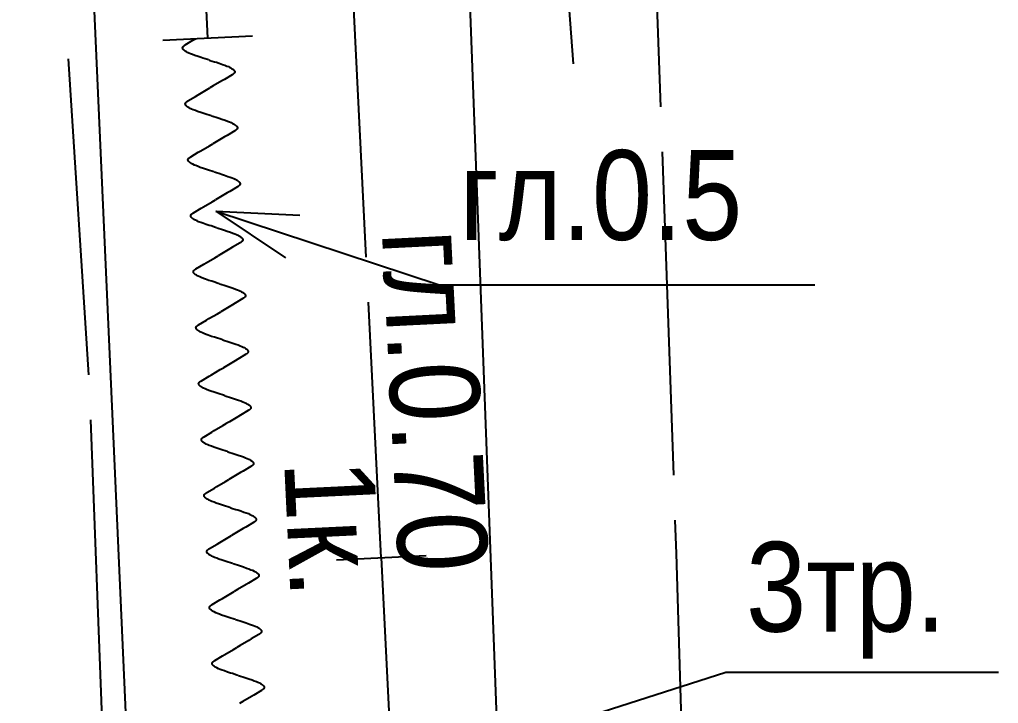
# Model space of a CAD drawing. Header units: metres. Extents: x -3947 to -3704, y 4976 to 6609.
# Drawn here: x -3891.92 to -3881.02, y 6370.71 to 6378.33 of the extents above; entities that cross this region are included whole.
import ezdxf
from ezdxf.enums import TextEntityAlignment as Align

# ---------------------------------------------------------------- set-up
doc = ezdxf.new("R2010")
doc.units = ezdxf.units.M
doc.header["$MEASUREMENT"] = 0
for name, color, linetype, lineweight in [('Водопровод', 7, 'Continuous', 25), ('Кабели', 7, 'Continuous', 25), ('Кабель защиты', 7, 'Continuous', 25), ('Кабель электрический', 7, 'Continuous', 25)]:
    doc.layers.add(name, color=color, linetype=linetype, lineweight=lineweight)
doc.styles.add('Style-RUSSIAN_1251', font='RUSSIAN_1251.shx')
doc.styles.add('Style-RUSSIAN_1251 I 0.00000', font='RUSSIAN_1251.shx')

msp = doc.modelspace()

# ---------------------------------------------------------------- linework, layer by layer
at = {"layer": 'Водопровод', "linetype": 'Continuous'}
for p, q in [((-3887.669, 6398.952), (-3886.555, 6369.061)), ((-3891.917, 6397.022), (-3890.372, 6362.448))]:
    msp.add_line(p, q, dxfattribs=at)
at = {"layer": 'Кабели', "linetype": 'Continuous'}
for p, q in [((-3884.91, 6380.959), (-3884.784, 6377.356)), ((-3884.766, 6376.856), (-3884.64, 6373.254))]:
    msp.add_line(p, q, dxfattribs=at)
at = {"layer": 'Кабели', "linetype": 'Continuous', "flags": 128}
msp.add_lwpolyline([(-3884.623, 6372.754), (-3884.61, 6372.382), (-3884.511, 6369.151)], dxfattribs=at)
at = {"layer": 'Кабель защиты', "linetype": 'Continuous'}
for p, q in [((-3890.323, 6378.099), (-3889.325, 6378.147)), ((-3889.732, 6376.197), (-3888.956, 6375.677)), ((-3889.732, 6376.197), (-3888.799, 6376.152))]:
    msp.add_line(p, q, dxfattribs=at)
at = {"layer": 'Кабель защиты', "linetype": 'Continuous', "flags": 128}
for points in [[(-3890.189, 6385.747), (-3889.824, 6378.123)], [(-3889.812, 6377.88), (-3889.827, 6377.885), (-3889.876, 6377.9), (-3889.898, 6377.907), (-3889.93, 6377.918), (-3889.966, 6377.93), (-3889.991, 6377.939), (-3890.015, 6377.948), (-3890.032, 6377.956), (-3890.049, 6377.964), (-3890.059, 6377.969), (-3890.068, 6377.974), (-3890.075, 6377.979), (-3890.078, 6377.981), (-3890.081, 6377.983), (-3890.086, 6377.987), (-3890.09, 6377.99), (-3890.092, 6377.992), (-3890.094, 6377.994), (-3890.096, 6377.997), (-3890.099, 6378), (-3890.1, 6378.002), (-3890.101, 6378.004), (-3890.101, 6378.005), (-3890.102, 6378.007), (-3890.102, 6378.008), (-3890.103, 6378.01), (-3890.103, 6378.012), (-3890.103, 6378.014), (-3890.103, 6378.015), (-3890.103, 6378.016), (-3890.103, 6378.017), (-3890.102, 6378.018), (-3890.102, 6378.019), (-3890.101, 6378.021), (-3890.101, 6378.022), (-3890.1, 6378.024), (-3890.099, 6378.025), (-3890.098, 6378.026), (-3890.097, 6378.028), (-3890.096, 6378.029), (-3890.095, 6378.03), (-3890.094, 6378.031), (-3890.092, 6378.034), (-3890.09, 6378.035), (-3890.087, 6378.037), (-3890.084, 6378.04), (-3890.08, 6378.042), (-3890.073, 6378.046), (-3889.988, 6378.098), (-3889.959, 6378.114), (-3889.955, 6378.117)], [(-3889.812, 6377.88), (-3889.798, 6377.875), (-3889.749, 6377.86), (-3889.727, 6377.853), (-3889.695, 6377.842), (-3889.658, 6377.83), (-3889.634, 6377.821), (-3889.61, 6377.812), (-3889.593, 6377.805), (-3889.576, 6377.796), (-3889.566, 6377.791), (-3889.557, 6377.786), (-3889.55, 6377.782), (-3889.547, 6377.78), (-3889.544, 6377.777), (-3889.538, 6377.773), (-3889.535, 6377.77), (-3889.533, 6377.768), (-3889.531, 6377.766), (-3889.529, 6377.763), (-3889.526, 6377.76), (-3889.525, 6377.758), (-3889.524, 6377.756), (-3889.524, 6377.755), (-3889.523, 6377.753), (-3889.523, 6377.752), (-3889.522, 6377.75), (-3889.522, 6377.748), (-3889.522, 6377.746), (-3889.522, 6377.745), (-3889.522, 6377.744), (-3889.522, 6377.743), (-3889.523, 6377.742), (-3889.523, 6377.741), (-3889.523, 6377.739), (-3889.524, 6377.738), (-3889.525, 6377.736), (-3889.526, 6377.735), (-3889.527, 6377.734), (-3889.528, 6377.732), (-3889.529, 6377.731), (-3889.53, 6377.73), (-3889.531, 6377.729), (-3889.533, 6377.727), (-3889.535, 6377.725), (-3889.538, 6377.723), (-3889.541, 6377.72), (-3889.545, 6377.718), (-3889.552, 6377.714), (-3889.637, 6377.663), (-3889.666, 6377.646), (-3889.761, 6377.59), (-3889.798, 6377.568)], [(-3889.783, 6377.257), (-3889.797, 6377.261), (-3889.846, 6377.277), (-3889.868, 6377.284), (-3889.901, 6377.294), (-3889.937, 6377.307), (-3889.961, 6377.316), (-3889.985, 6377.325), (-3890.002, 6377.332), (-3890.019, 6377.34), (-3890.029, 6377.346), (-3890.038, 6377.351), (-3890.045, 6377.355), (-3890.048, 6377.357), (-3890.051, 6377.359), (-3890.057, 6377.364), (-3890.06, 6377.366), (-3890.062, 6377.369), (-3890.064, 6377.371), (-3890.067, 6377.374), (-3890.069, 6377.377), (-3890.07, 6377.379), (-3890.071, 6377.38), (-3890.071, 6377.382), (-3890.072, 6377.384), (-3890.072, 6377.385), (-3890.073, 6377.387), (-3890.073, 6377.389), (-3890.073, 6377.391), (-3890.073, 6377.391), (-3890.073, 6377.393), (-3890.073, 6377.394), (-3890.072, 6377.395), (-3890.072, 6377.396), (-3890.072, 6377.397), (-3890.071, 6377.399), (-3890.07, 6377.401), (-3890.069, 6377.402), (-3890.068, 6377.403), (-3890.068, 6377.404), (-3890.066, 6377.406), (-3890.065, 6377.407), (-3890.064, 6377.408), (-3890.062, 6377.41), (-3890.06, 6377.412), (-3890.058, 6377.414), (-3890.054, 6377.417), (-3890.05, 6377.419), (-3890.043, 6377.423), (-3889.958, 6377.474), (-3889.929, 6377.491), (-3889.835, 6377.547), (-3889.798, 6377.568)], [(-3889.783, 6377.257), (-3889.768, 6377.252), (-3889.719, 6377.237), (-3889.697, 6377.23), (-3889.665, 6377.219), (-3889.629, 6377.207), (-3889.604, 6377.198), (-3889.581, 6377.189), (-3889.563, 6377.181), (-3889.546, 6377.173), (-3889.536, 6377.168), (-3889.527, 6377.163), (-3889.52, 6377.158), (-3889.517, 6377.156), (-3889.514, 6377.154), (-3889.509, 6377.15), (-3889.505, 6377.147), (-3889.503, 6377.145), (-3889.501, 6377.142), (-3889.499, 6377.14), (-3889.496, 6377.137), (-3889.495, 6377.135), (-3889.494, 6377.133), (-3889.494, 6377.132), (-3889.493, 6377.13), (-3889.493, 6377.129), (-3889.492, 6377.127), (-3889.492, 6377.125), (-3889.492, 6377.123), (-3889.492, 6377.122), (-3889.492, 6377.121), (-3889.493, 6377.12), (-3889.493, 6377.119), (-3889.493, 6377.117), (-3889.494, 6377.116), (-3889.494, 6377.114), (-3889.495, 6377.113), (-3889.496, 6377.111), (-3889.497, 6377.11), (-3889.498, 6377.109), (-3889.499, 6377.108), (-3889.5, 6377.107), (-3889.501, 6377.106), (-3889.503, 6377.103), (-3889.505, 6377.102), (-3889.508, 6377.1), (-3889.511, 6377.097), (-3889.515, 6377.095), (-3889.522, 6377.09), (-3889.607, 6377.039), (-3889.636, 6377.023), (-3889.731, 6376.967), (-3889.768, 6376.945)], [(-3889.753, 6376.633), (-3889.767, 6376.638), (-3889.816, 6376.653), (-3889.838, 6376.66), (-3889.871, 6376.671), (-3889.907, 6376.683), (-3889.931, 6376.692), (-3889.955, 6376.702), (-3889.972, 6376.709), (-3889.989, 6376.717), (-3889.999, 6376.722), (-3890.008, 6376.727), (-3890.015, 6376.732), (-3890.018, 6376.734), (-3890.022, 6376.736), (-3890.027, 6376.74), (-3890.03, 6376.743), (-3890.032, 6376.745), (-3890.035, 6376.748), (-3890.037, 6376.75), (-3890.039, 6376.754), (-3890.04, 6376.756), (-3890.041, 6376.757), (-3890.042, 6376.759), (-3890.042, 6376.76), (-3890.043, 6376.762), (-3890.043, 6376.764), (-3890.043, 6376.765), (-3890.043, 6376.767), (-3890.043, 6376.768), (-3890.043, 6376.769), (-3890.043, 6376.77), (-3890.043, 6376.772), (-3890.042, 6376.773), (-3890.042, 6376.774), (-3890.041, 6376.776), (-3890.04, 6376.778), (-3890.039, 6376.779), (-3890.039, 6376.78), (-3890.038, 6376.781), (-3890.037, 6376.782), (-3890.036, 6376.784), (-3890.035, 6376.785), (-3890.032, 6376.787), (-3890.03, 6376.788), (-3890.028, 6376.791), (-3890.024, 6376.793), (-3890.02, 6376.796), (-3890.013, 6376.8), (-3889.928, 6376.851), (-3889.899, 6376.868), (-3889.805, 6376.923), (-3889.768, 6376.945)], [(-3889.753, 6376.633), (-3889.738, 6376.629), (-3889.689, 6376.614), (-3889.668, 6376.607), (-3889.635, 6376.596), (-3889.599, 6376.583), (-3889.574, 6376.575), (-3889.551, 6376.565), (-3889.534, 6376.558), (-3889.516, 6376.55), (-3889.506, 6376.545), (-3889.497, 6376.54), (-3889.49, 6376.535), (-3889.487, 6376.533), (-3889.484, 6376.531), (-3889.479, 6376.527), (-3889.476, 6376.524), (-3889.473, 6376.522), (-3889.471, 6376.519), (-3889.469, 6376.517), (-3889.467, 6376.513), (-3889.465, 6376.511), (-3889.465, 6376.51), (-3889.464, 6376.508), (-3889.463, 6376.507), (-3889.463, 6376.505), (-3889.463, 6376.503), (-3889.462, 6376.502), (-3889.462, 6376.5), (-3889.462, 6376.499), (-3889.462, 6376.498), (-3889.463, 6376.497), (-3889.463, 6376.495), (-3889.463, 6376.494), (-3889.464, 6376.493), (-3889.464, 6376.491), (-3889.465, 6376.489), (-3889.466, 6376.488), (-3889.467, 6376.487), (-3889.468, 6376.486), (-3889.469, 6376.484), (-3889.47, 6376.483), (-3889.471, 6376.482), (-3889.473, 6376.48), (-3889.475, 6376.479), (-3889.478, 6376.476), (-3889.482, 6376.474), (-3889.485, 6376.471), (-3889.492, 6376.467), (-3889.578, 6376.416), (-3889.606, 6376.399), (-3889.701, 6376.344), (-3889.738, 6376.322)], [(-3889.723, 6376.01), (-3889.737, 6376.015), (-3889.786, 6376.03), (-3889.808, 6376.037), (-3889.841, 6376.048), (-3889.877, 6376.06), (-3889.901, 6376.069), (-3889.925, 6376.078), (-3889.942, 6376.086), (-3889.959, 6376.094), (-3889.97, 6376.099), (-3889.978, 6376.104), (-3889.986, 6376.109), (-3889.989, 6376.111), (-3889.992, 6376.113), (-3889.997, 6376.117), (-3890, 6376.12), (-3890.002, 6376.122), (-3890.005, 6376.125), (-3890.007, 6376.127), (-3890.009, 6376.13), (-3890.01, 6376.132), (-3890.011, 6376.134), (-3890.012, 6376.135), (-3890.012, 6376.137), (-3890.013, 6376.138), (-3890.013, 6376.14), (-3890.013, 6376.142), (-3890.013, 6376.144), (-3890.013, 6376.145), (-3890.013, 6376.146), (-3890.013, 6376.147), (-3890.013, 6376.148), (-3890.012, 6376.149), (-3890.012, 6376.151), (-3890.011, 6376.152), (-3890.01, 6376.154), (-3890.009, 6376.156), (-3890.009, 6376.157), (-3890.008, 6376.158), (-3890.007, 6376.159), (-3890.006, 6376.16), (-3890.005, 6376.161), (-3890.002, 6376.164), (-3890.001, 6376.165), (-3889.998, 6376.167), (-3889.994, 6376.17), (-3889.99, 6376.172), (-3889.983, 6376.177), (-3889.898, 6376.228), (-3889.869, 6376.244), (-3889.775, 6376.3), (-3889.738, 6376.322)], [(-3889.732, 6376.197), (-3887.247, 6375.375), (-3883.065, 6375.375)], [(-3889.723, 6376.01), (-3889.708, 6376.006), (-3889.659, 6375.99), (-3889.638, 6375.983), (-3889.605, 6375.973), (-3889.569, 6375.96), (-3889.544, 6375.951), (-3889.521, 6375.942), (-3889.504, 6375.935), (-3889.487, 6375.927), (-3889.476, 6375.921), (-3889.468, 6375.916), (-3889.46, 6375.912), (-3889.457, 6375.91), (-3889.454, 6375.907), (-3889.449, 6375.903), (-3889.446, 6375.901), (-3889.443, 6375.898), (-3889.441, 6375.896), (-3889.439, 6375.893), (-3889.437, 6375.89), (-3889.435, 6375.888), (-3889.435, 6375.887), (-3889.434, 6375.885), (-3889.434, 6375.883), (-3889.433, 6375.882), (-3889.433, 6375.88), (-3889.432, 6375.878), (-3889.432, 6375.876), (-3889.432, 6375.876), (-3889.433, 6375.874), (-3889.433, 6375.873), (-3889.433, 6375.872), (-3889.433, 6375.871), (-3889.434, 6375.869), (-3889.435, 6375.868), (-3889.436, 6375.866), (-3889.436, 6375.865), (-3889.437, 6375.864), (-3889.438, 6375.863), (-3889.439, 6375.861), (-3889.44, 6375.86), (-3889.441, 6375.859), (-3889.443, 6375.857), (-3889.445, 6375.855), (-3889.448, 6375.853), (-3889.452, 6375.85), (-3889.455, 6375.848), (-3889.462, 6375.844), (-3889.548, 6375.793), (-3889.576, 6375.776), (-3889.671, 6375.72), (-3889.708, 6375.699)], [(-3889.693, 6375.387), (-3889.708, 6375.391), (-3889.756, 6375.407), (-3889.778, 6375.414), (-3889.811, 6375.424), (-3889.847, 6375.437), (-3889.871, 6375.446), (-3889.895, 6375.455), (-3889.912, 6375.462), (-3889.929, 6375.471), (-3889.94, 6375.476), (-3889.948, 6375.481), (-3889.956, 6375.485), (-3889.959, 6375.487), (-3889.962, 6375.49), (-3889.967, 6375.494), (-3889.97, 6375.496), (-3889.972, 6375.499), (-3889.975, 6375.501), (-3889.977, 6375.504), (-3889.979, 6375.507), (-3889.98, 6375.509), (-3889.981, 6375.511), (-3889.982, 6375.512), (-3889.982, 6375.514), (-3889.983, 6375.515), (-3889.983, 6375.517), (-3889.983, 6375.519), (-3889.983, 6375.521), (-3889.983, 6375.522), (-3889.983, 6375.523), (-3889.983, 6375.524), (-3889.983, 6375.525), (-3889.982, 6375.526), (-3889.982, 6375.528), (-3889.981, 6375.529), (-3889.98, 6375.531), (-3889.98, 6375.532), (-3889.979, 6375.533), (-3889.978, 6375.535), (-3889.977, 6375.536), (-3889.976, 6375.537), (-3889.975, 6375.538), (-3889.972, 6375.54), (-3889.971, 6375.542), (-3889.968, 6375.544), (-3889.964, 6375.547), (-3889.961, 6375.549), (-3889.954, 6375.553), (-3889.868, 6375.604), (-3889.84, 6375.621), (-3889.745, 6375.677), (-3889.708, 6375.699)], [(-3889.693, 6375.387), (-3889.678, 6375.382), (-3889.63, 6375.367), (-3889.608, 6375.36), (-3889.575, 6375.349), (-3889.539, 6375.337), (-3889.515, 6375.328), (-3889.491, 6375.319), (-3889.474, 6375.311), (-3889.457, 6375.303), (-3889.446, 6375.298), (-3889.438, 6375.293), (-3889.43, 6375.288), (-3889.427, 6375.286), (-3889.424, 6375.284), (-3889.419, 6375.28), (-3889.416, 6375.277), (-3889.414, 6375.275), (-3889.411, 6375.273), (-3889.409, 6375.27), (-3889.407, 6375.267), (-3889.406, 6375.265), (-3889.405, 6375.263), (-3889.404, 6375.262), (-3889.404, 6375.26), (-3889.403, 6375.259), (-3889.403, 6375.257), (-3889.403, 6375.255), (-3889.403, 6375.253), (-3889.403, 6375.252), (-3889.403, 6375.251), (-3889.403, 6375.25), (-3889.403, 6375.249), (-3889.404, 6375.248), (-3889.404, 6375.246), (-3889.405, 6375.245), (-3889.406, 6375.243), (-3889.406, 6375.241), (-3889.407, 6375.24), (-3889.408, 6375.239), (-3889.409, 6375.238), (-3889.41, 6375.237), (-3889.411, 6375.236), (-3889.414, 6375.233), (-3889.415, 6375.232), (-3889.418, 6375.23), (-3889.422, 6375.227), (-3889.425, 6375.225), (-3889.432, 6375.221), (-3889.518, 6375.169), (-3889.546, 6375.153), (-3889.641, 6375.097), (-3889.678, 6375.075)], [(-3889.663, 6374.764), (-3889.678, 6374.768), (-3889.727, 6374.783), (-3889.748, 6374.79), (-3889.781, 6374.801), (-3889.817, 6374.814), (-3889.842, 6374.823), (-3889.865, 6374.832), (-3889.882, 6374.839), (-3889.899, 6374.847), (-3889.91, 6374.853), (-3889.918, 6374.857), (-3889.926, 6374.862), (-3889.929, 6374.864), (-3889.932, 6374.866), (-3889.937, 6374.87), (-3889.94, 6374.873), (-3889.943, 6374.875), (-3889.945, 6374.878), (-3889.947, 6374.88), (-3889.949, 6374.884), (-3889.951, 6374.886), (-3889.951, 6374.887), (-3889.952, 6374.889), (-3889.952, 6374.89), (-3889.953, 6374.892), (-3889.953, 6374.894), (-3889.954, 6374.896), (-3889.954, 6374.898), (-3889.954, 6374.898), (-3889.953, 6374.899), (-3889.953, 6374.901), (-3889.953, 6374.902), (-3889.953, 6374.903), (-3889.952, 6374.904), (-3889.951, 6374.906), (-3889.95, 6374.908), (-3889.95, 6374.909), (-3889.949, 6374.91), (-3889.948, 6374.911), (-3889.947, 6374.913), (-3889.946, 6374.914), (-3889.945, 6374.915), (-3889.943, 6374.917), (-3889.941, 6374.919), (-3889.938, 6374.921), (-3889.934, 6374.923), (-3889.931, 6374.926), (-3889.924, 6374.93), (-3889.838, 6374.981), (-3889.81, 6374.998), (-3889.715, 6375.053), (-3889.678, 6375.075)], [(-3889.663, 6374.764), (-3889.649, 6374.759), (-3889.6, 6374.744), (-3889.578, 6374.737), (-3889.545, 6374.726), (-3889.509, 6374.714), (-3889.485, 6374.705), (-3889.461, 6374.695), (-3889.444, 6374.688), (-3889.427, 6374.68), (-3889.416, 6374.675), (-3889.408, 6374.67), (-3889.401, 6374.665), (-3889.397, 6374.663), (-3889.394, 6374.661), (-3889.389, 6374.657), (-3889.386, 6374.654), (-3889.384, 6374.652), (-3889.381, 6374.649), (-3889.379, 6374.647), (-3889.377, 6374.644), (-3889.376, 6374.641), (-3889.375, 6374.64), (-3889.374, 6374.638), (-3889.374, 6374.637), (-3889.373, 6374.636), (-3889.373, 6374.634), (-3889.373, 6374.632), (-3889.373, 6374.63), (-3889.373, 6374.629), (-3889.373, 6374.628), (-3889.373, 6374.627), (-3889.373, 6374.626), (-3889.374, 6374.624), (-3889.374, 6374.623), (-3889.375, 6374.621), (-3889.376, 6374.619), (-3889.377, 6374.618), (-3889.377, 6374.617), (-3889.378, 6374.616), (-3889.379, 6374.615), (-3889.38, 6374.613), (-3889.381, 6374.612), (-3889.384, 6374.61), (-3889.385, 6374.609), (-3889.388, 6374.606), (-3889.392, 6374.604), (-3889.396, 6374.602), (-3889.403, 6374.597), (-3889.488, 6374.546), (-3889.517, 6374.53), (-3889.611, 6374.474), (-3889.648, 6374.452)], [(-3889.633, 6374.14), (-3889.648, 6374.145), (-3889.697, 6374.16), (-3889.718, 6374.167), (-3889.751, 6374.178), (-3889.787, 6374.19), (-3889.812, 6374.199), (-3889.835, 6374.208), (-3889.852, 6374.216), (-3889.87, 6374.224), (-3889.88, 6374.229), (-3889.889, 6374.234), (-3889.896, 6374.239), (-3889.899, 6374.241), (-3889.902, 6374.243), (-3889.907, 6374.247), (-3889.91, 6374.25), (-3889.913, 6374.252), (-3889.915, 6374.255), (-3889.917, 6374.257), (-3889.919, 6374.26), (-3889.921, 6374.263), (-3889.921, 6374.264), (-3889.922, 6374.265), (-3889.923, 6374.267), (-3889.923, 6374.268), (-3889.923, 6374.27), (-3889.924, 6374.272), (-3889.924, 6374.274), (-3889.924, 6374.275), (-3889.924, 6374.276), (-3889.923, 6374.277), (-3889.923, 6374.278), (-3889.923, 6374.28), (-3889.922, 6374.281), (-3889.922, 6374.283), (-3889.921, 6374.284), (-3889.92, 6374.286), (-3889.919, 6374.287), (-3889.918, 6374.288), (-3889.917, 6374.289), (-3889.916, 6374.29), (-3889.915, 6374.292), (-3889.913, 6374.294), (-3889.911, 6374.295), (-3889.908, 6374.297), (-3889.904, 6374.3), (-3889.901, 6374.302), (-3889.894, 6374.307), (-3889.808, 6374.358), (-3889.78, 6374.374), (-3889.685, 6374.43), (-3889.648, 6374.452)], [(-3889.633, 6374.14), (-3889.619, 6374.136), (-3889.57, 6374.12), (-3889.548, 6374.113), (-3889.515, 6374.103), (-3889.479, 6374.09), (-3889.455, 6374.081), (-3889.431, 6374.072), (-3889.414, 6374.065), (-3889.397, 6374.057), (-3889.387, 6374.051), (-3889.378, 6374.047), (-3889.371, 6374.042), (-3889.368, 6374.04), (-3889.365, 6374.038), (-3889.359, 6374.034), (-3889.356, 6374.031), (-3889.354, 6374.029), (-3889.351, 6374.026), (-3889.349, 6374.023), (-3889.347, 6374.02), (-3889.346, 6374.018), (-3889.345, 6374.017), (-3889.344, 6374.015), (-3889.344, 6374.014), (-3889.344, 6374.012), (-3889.343, 6374.01), (-3889.343, 6374.008), (-3889.343, 6374.006), (-3889.343, 6374.006), (-3889.343, 6374.004), (-3889.343, 6374.003), (-3889.343, 6374.002), (-3889.344, 6374.001), (-3889.344, 6374), (-3889.345, 6373.998), (-3889.346, 6373.996), (-3889.347, 6373.995), (-3889.347, 6373.994), (-3889.348, 6373.993), (-3889.349, 6373.991), (-3889.35, 6373.99), (-3889.351, 6373.989), (-3889.354, 6373.987), (-3889.356, 6373.985), (-3889.358, 6373.983), (-3889.362, 6373.98), (-3889.366, 6373.978), (-3889.373, 6373.974), (-3889.458, 6373.923), (-3889.487, 6373.906), (-3889.581, 6373.85), (-3889.618, 6373.829)], [(-3889.603, 6373.517), (-3889.618, 6373.522), (-3889.667, 6373.537), (-3889.689, 6373.544), (-3889.721, 6373.555), (-3889.757, 6373.567), (-3889.782, 6373.576), (-3889.806, 6373.585), (-3889.823, 6373.593), (-3889.84, 6373.601), (-3889.85, 6373.606), (-3889.859, 6373.611), (-3889.866, 6373.616), (-3889.869, 6373.618), (-3889.872, 6373.62), (-3889.877, 6373.624), (-3889.881, 6373.627), (-3889.883, 6373.629), (-3889.885, 6373.631), (-3889.887, 6373.634), (-3889.89, 6373.637), (-3889.891, 6373.639), (-3889.892, 6373.641), (-3889.892, 6373.642), (-3889.893, 6373.644), (-3889.893, 6373.645), (-3889.894, 6373.647), (-3889.894, 6373.649), (-3889.894, 6373.651), (-3889.894, 6373.652), (-3889.894, 6373.653), (-3889.893, 6373.654), (-3889.893, 6373.655), (-3889.893, 6373.656), (-3889.892, 6373.658), (-3889.892, 6373.659), (-3889.891, 6373.661), (-3889.89, 6373.663), (-3889.889, 6373.663), (-3889.888, 6373.665), (-3889.887, 6373.666), (-3889.886, 6373.667), (-3889.885, 6373.668), (-3889.883, 6373.671), (-3889.881, 6373.672), (-3889.878, 6373.674), (-3889.875, 6373.677), (-3889.871, 6373.679), (-3889.864, 6373.683), (-3889.779, 6373.735), (-3889.75, 6373.751), (-3889.655, 6373.807), (-3889.618, 6373.829)], [(-3889.603, 6373.517), (-3889.589, 6373.512), (-3889.54, 6373.497), (-3889.518, 6373.49), (-3889.486, 6373.479), (-3889.449, 6373.467), (-3889.425, 6373.458), (-3889.401, 6373.449), (-3889.384, 6373.442), (-3889.367, 6373.433), (-3889.357, 6373.428), (-3889.348, 6373.423), (-3889.341, 6373.419), (-3889.338, 6373.417), (-3889.335, 6373.414), (-3889.329, 6373.41), (-3889.326, 6373.407), (-3889.324, 6373.405), (-3889.322, 6373.403), (-3889.319, 6373.4), (-3889.317, 6373.397), (-3889.316, 6373.395), (-3889.315, 6373.393), (-3889.315, 6373.392), (-3889.314, 6373.39), (-3889.314, 6373.389), (-3889.313, 6373.387), (-3889.313, 6373.385), (-3889.313, 6373.383), (-3889.313, 6373.382), (-3889.313, 6373.381), (-3889.313, 6373.38), (-3889.314, 6373.379), (-3889.314, 6373.378), (-3889.314, 6373.376), (-3889.315, 6373.375), (-3889.316, 6373.373), (-3889.317, 6373.372), (-3889.318, 6373.371), (-3889.318, 6373.369), (-3889.32, 6373.368), (-3889.321, 6373.367), (-3889.322, 6373.366), (-3889.324, 6373.364), (-3889.326, 6373.362), (-3889.328, 6373.36), (-3889.332, 6373.357), (-3889.336, 6373.355), (-3889.343, 6373.351), (-3889.428, 6373.3), (-3889.457, 6373.283), (-3889.551, 6373.227), (-3889.588, 6373.205)], [(-3889.574, 6372.894), (-3889.588, 6372.898), (-3889.637, 6372.914), (-3889.659, 6372.921), (-3889.691, 6372.931), (-3889.728, 6372.944), (-3889.752, 6372.953), (-3889.776, 6372.962), (-3889.793, 6372.969), (-3889.81, 6372.977), (-3889.82, 6372.983), (-3889.829, 6372.988), (-3889.836, 6372.992), (-3889.839, 6372.994), (-3889.842, 6372.996), (-3889.848, 6373.001), (-3889.851, 6373.003), (-3889.853, 6373.006), (-3889.855, 6373.008), (-3889.857, 6373.011), (-3889.86, 6373.014), (-3889.861, 6373.016), (-3889.862, 6373.017), (-3889.862, 6373.019), (-3889.863, 6373.021), (-3889.863, 6373.022), (-3889.864, 6373.024), (-3889.864, 6373.026), (-3889.864, 6373.028), (-3889.864, 6373.028), (-3889.864, 6373.03), (-3889.864, 6373.031), (-3889.863, 6373.032), (-3889.863, 6373.033), (-3889.863, 6373.034), (-3889.862, 6373.036), (-3889.861, 6373.038), (-3889.86, 6373.039), (-3889.859, 6373.04), (-3889.859, 6373.041), (-3889.857, 6373.043), (-3889.856, 6373.044), (-3889.855, 6373.045), (-3889.853, 6373.047), (-3889.851, 6373.049), (-3889.848, 6373.051), (-3889.845, 6373.054), (-3889.841, 6373.056), (-3889.834, 6373.06), (-3889.749, 6373.111), (-3889.72, 6373.128), (-3889.626, 6373.184), (-3889.588, 6373.205)], [(-3889.574, 6372.894), (-3889.559, 6372.889), (-3889.51, 6372.874), (-3889.488, 6372.867), (-3889.456, 6372.856), (-3889.42, 6372.844), (-3889.395, 6372.835), (-3889.371, 6372.826), (-3889.354, 6372.818), (-3889.337, 6372.81), (-3889.327, 6372.805), (-3889.318, 6372.8), (-3889.311, 6372.795), (-3889.308, 6372.793), (-3889.305, 6372.791), (-3889.3, 6372.787), (-3889.296, 6372.784), (-3889.294, 6372.782), (-3889.292, 6372.779), (-3889.29, 6372.777), (-3889.287, 6372.774), (-3889.286, 6372.772), (-3889.285, 6372.77), (-3889.285, 6372.769), (-3889.284, 6372.767), (-3889.284, 6372.766), (-3889.283, 6372.764), (-3889.283, 6372.762), (-3889.283, 6372.76), (-3889.283, 6372.759), (-3889.283, 6372.758), (-3889.283, 6372.757), (-3889.284, 6372.756), (-3889.284, 6372.754), (-3889.285, 6372.753), (-3889.285, 6372.752), (-3889.286, 6372.75), (-3889.287, 6372.748), (-3889.288, 6372.747), (-3889.289, 6372.746), (-3889.29, 6372.745), (-3889.291, 6372.744), (-3889.292, 6372.743), (-3889.294, 6372.74), (-3889.296, 6372.739), (-3889.299, 6372.737), (-3889.302, 6372.734), (-3889.306, 6372.732), (-3889.313, 6372.727), (-3889.398, 6372.676), (-3889.427, 6372.66), (-3889.522, 6372.604), (-3889.559, 6372.582)], [(-3889.544, 6372.27), (-3889.558, 6372.275), (-3889.607, 6372.29), (-3889.629, 6372.297), (-3889.662, 6372.308), (-3889.698, 6372.32), (-3889.722, 6372.329), (-3889.746, 6372.339), (-3889.763, 6372.346), (-3889.78, 6372.354), (-3889.79, 6372.359), (-3889.799, 6372.364), (-3889.806, 6372.369), (-3889.809, 6372.371), (-3889.812, 6372.373), (-3889.818, 6372.377), (-3889.821, 6372.38), (-3889.823, 6372.382), (-3889.825, 6372.385), (-3889.828, 6372.387), (-3889.83, 6372.391), (-3889.831, 6372.393), (-3889.832, 6372.394), (-3889.832, 6372.396), (-3889.833, 6372.397), (-3889.833, 6372.399), (-3889.834, 6372.401), (-3889.834, 6372.402), (-3889.834, 6372.404), (-3889.834, 6372.405), (-3889.834, 6372.406), (-3889.834, 6372.407), (-3889.834, 6372.409), (-3889.833, 6372.41), (-3889.833, 6372.411), (-3889.832, 6372.413), (-3889.831, 6372.415), (-3889.83, 6372.416), (-3889.83, 6372.417), (-3889.829, 6372.418), (-3889.828, 6372.419), (-3889.827, 6372.421), (-3889.826, 6372.422), (-3889.823, 6372.424), (-3889.821, 6372.425), (-3889.819, 6372.428), (-3889.815, 6372.43), (-3889.811, 6372.433), (-3889.804, 6372.437), (-3889.719, 6372.488), (-3889.69, 6372.505), (-3889.596, 6372.56), (-3889.559, 6372.582)], [(-3889.544, 6372.27), (-3889.529, 6372.266), (-3889.48, 6372.251), (-3889.459, 6372.244), (-3889.426, 6372.233), (-3889.39, 6372.22), (-3889.365, 6372.212), (-3889.342, 6372.202), (-3889.325, 6372.195), (-3889.307, 6372.187), (-3889.297, 6372.182), (-3889.288, 6372.177), (-3889.281, 6372.172), (-3889.278, 6372.17), (-3889.275, 6372.168), (-3889.27, 6372.164), (-3889.267, 6372.161), (-3889.264, 6372.159), (-3889.262, 6372.156), (-3889.26, 6372.154), (-3889.258, 6372.15), (-3889.256, 6372.148), (-3889.256, 6372.147), (-3889.255, 6372.145), (-3889.254, 6372.144), (-3889.254, 6372.142), (-3889.254, 6372.14), (-3889.253, 6372.139), (-3889.253, 6372.137), (-3889.253, 6372.136), (-3889.253, 6372.135), (-3889.254, 6372.134), (-3889.254, 6372.132), (-3889.254, 6372.131), (-3889.255, 6372.13), (-3889.255, 6372.128), (-3889.256, 6372.126), (-3889.257, 6372.125), (-3889.258, 6372.124), (-3889.259, 6372.123), (-3889.26, 6372.121), (-3889.261, 6372.12), (-3889.262, 6372.119), (-3889.264, 6372.117), (-3889.266, 6372.116), (-3889.269, 6372.113), (-3889.273, 6372.111), (-3889.276, 6372.108), (-3889.283, 6372.104), (-3889.369, 6372.053), (-3889.397, 6372.036), (-3889.492, 6371.981), (-3889.529, 6371.959)], [(-3889.514, 6371.647), (-3889.528, 6371.652), (-3889.577, 6371.667), (-3889.599, 6371.674), (-3889.632, 6371.685), (-3889.668, 6371.697), (-3889.692, 6371.706), (-3889.716, 6371.715), (-3889.733, 6371.723), (-3889.75, 6371.731), (-3889.761, 6371.736), (-3889.769, 6371.741), (-3889.776, 6371.746), (-3889.78, 6371.748), (-3889.783, 6371.75), (-3889.788, 6371.754), (-3889.791, 6371.757), (-3889.793, 6371.759), (-3889.796, 6371.762), (-3889.798, 6371.764), (-3889.8, 6371.767), (-3889.801, 6371.769), (-3889.802, 6371.771), (-3889.803, 6371.772), (-3889.803, 6371.774), (-3889.804, 6371.775), (-3889.804, 6371.777), (-3889.804, 6371.779), (-3889.804, 6371.781), (-3889.804, 6371.782), (-3889.804, 6371.783), (-3889.804, 6371.784), (-3889.804, 6371.785), (-3889.803, 6371.786), (-3889.803, 6371.788), (-3889.802, 6371.789), (-3889.801, 6371.791), (-3889.8, 6371.793), (-3889.8, 6371.794), (-3889.799, 6371.795), (-3889.798, 6371.796), (-3889.797, 6371.797), (-3889.796, 6371.798), (-3889.793, 6371.801), (-3889.792, 6371.802), (-3889.789, 6371.804), (-3889.785, 6371.807), (-3889.781, 6371.809), (-3889.774, 6371.814), (-3889.689, 6371.865), (-3889.66, 6371.881), (-3889.566, 6371.937), (-3889.529, 6371.959)], [(-3889.514, 6371.647), (-3889.499, 6371.643), (-3889.45, 6371.627), (-3889.429, 6371.62), (-3889.396, 6371.61), (-3889.36, 6371.597), (-3889.335, 6371.588), (-3889.312, 6371.579), (-3889.295, 6371.572), (-3889.278, 6371.564), (-3889.267, 6371.558), (-3889.259, 6371.553), (-3889.251, 6371.549), (-3889.248, 6371.547), (-3889.245, 6371.544), (-3889.24, 6371.54), (-3889.237, 6371.538), (-3889.234, 6371.535), (-3889.232, 6371.533), (-3889.23, 6371.53), (-3889.228, 6371.527), (-3889.226, 6371.525), (-3889.226, 6371.524), (-3889.225, 6371.522), (-3889.224, 6371.52), (-3889.224, 6371.519), (-3889.224, 6371.517), (-3889.223, 6371.515), (-3889.223, 6371.513), (-3889.223, 6371.513), (-3889.224, 6371.511), (-3889.224, 6371.51), (-3889.224, 6371.509), (-3889.224, 6371.508), (-3889.225, 6371.506), (-3889.226, 6371.505), (-3889.227, 6371.503), (-3889.227, 6371.502), (-3889.228, 6371.501), (-3889.229, 6371.5), (-3889.23, 6371.498), (-3889.231, 6371.497), (-3889.232, 6371.496), (-3889.234, 6371.494), (-3889.236, 6371.492), (-3889.239, 6371.49), (-3889.243, 6371.487), (-3889.246, 6371.485), (-3889.253, 6371.481), (-3889.339, 6371.43), (-3889.367, 6371.413), (-3889.462, 6371.357), (-3889.499, 6371.336)], [(-3889.484, 6371.024), (-3889.498, 6371.028), (-3889.547, 6371.044), (-3889.569, 6371.051), (-3889.602, 6371.061), (-3889.638, 6371.074), (-3889.662, 6371.083), (-3889.686, 6371.092), (-3889.703, 6371.099), (-3889.72, 6371.108), (-3889.731, 6371.113), (-3889.739, 6371.118), (-3889.747, 6371.122), (-3889.75, 6371.124), (-3889.753, 6371.127), (-3889.758, 6371.131), (-3889.761, 6371.133), (-3889.763, 6371.136), (-3889.766, 6371.138), (-3889.768, 6371.141), (-3889.77, 6371.144), (-3889.771, 6371.146), (-3889.772, 6371.148), (-3889.773, 6371.149), (-3889.773, 6371.151), (-3889.774, 6371.152), (-3889.774, 6371.154), (-3889.774, 6371.156), (-3889.774, 6371.158), (-3889.774, 6371.159), (-3889.774, 6371.16), (-3889.774, 6371.161), (-3889.774, 6371.162), (-3889.773, 6371.163), (-3889.773, 6371.165), (-3889.772, 6371.166), (-3889.771, 6371.168), (-3889.77, 6371.169), (-3889.77, 6371.17), (-3889.769, 6371.172), (-3889.768, 6371.173), (-3889.767, 6371.174), (-3889.766, 6371.175), (-3889.763, 6371.177), (-3889.762, 6371.179), (-3889.759, 6371.181), (-3889.755, 6371.184), (-3889.752, 6371.186), (-3889.744, 6371.19), (-3889.659, 6371.241), (-3889.631, 6371.258), (-3889.536, 6371.314), (-3889.499, 6371.336)], [(-3889.484, 6371.024), (-3889.469, 6371.019), (-3889.421, 6371.004), (-3889.399, 6370.997), (-3889.366, 6370.986), (-3889.33, 6370.974), (-3889.305, 6370.965), (-3889.282, 6370.956), (-3889.265, 6370.948), (-3889.248, 6370.94), (-3889.237, 6370.935), (-3889.229, 6370.93), (-3889.221, 6370.925), (-3889.218, 6370.923), (-3889.215, 6370.921), (-3889.21, 6370.917), (-3889.207, 6370.914), (-3889.205, 6370.912), (-3889.202, 6370.91), (-3889.2, 6370.907), (-3889.198, 6370.904), (-3889.197, 6370.902), (-3889.196, 6370.9), (-3889.195, 6370.899), (-3889.195, 6370.897), (-3889.194, 6370.896), (-3889.194, 6370.894), (-3889.194, 6370.892), (-3889.194, 6370.89), (-3889.194, 6370.889), (-3889.194, 6370.888), (-3889.194, 6370.887), (-3889.194, 6370.886), (-3889.194, 6370.885), (-3889.195, 6370.883), (-3889.196, 6370.882), (-3889.197, 6370.88), (-3889.197, 6370.878), (-3889.198, 6370.877), (-3889.199, 6370.876), (-3889.2, 6370.875), (-3889.201, 6370.874), (-3889.202, 6370.873), (-3889.205, 6370.87), (-3889.206, 6370.869), (-3889.209, 6370.867), (-3889.213, 6370.864), (-3889.216, 6370.862), (-3889.223, 6370.858), (-3889.309, 6370.806), (-3889.337, 6370.79), (-3889.432, 6370.734), (-3889.469, 6370.712)]]:
    msp.add_lwpolyline(points, dxfattribs=at)
at = {"layer": 'Кабель электрический', "linetype": 'Continuous'}
for p, q in [((-3888.058, 6375.682), (-3888.2, 6378.53)), ((-3891.148, 6374.371), (-3891.372, 6377.891)), ((-3887.892, 6372.335), (-3888.033, 6375.183)), ((-3890.991, 6370.348), (-3891.124, 6373.872)), ((-3888.391, 6372.31), (-3887.392, 6372.359))]:
    msp.add_line(p, q, dxfattribs=at)
at = {"layer": 'Кабель электрический', "linetype": 'Continuous', "flags": 128}
for points in [[(-3888.42, 6381.49), (-3885.985, 6380.906), (-3885.757, 6377.837)], [(-3887.892, 6372.335), (-3887.504, 6364.544)], [(-3887.769, 6369.868), (-3884.056, 6371.062), (-3881.022, 6371.062)]]:
    msp.add_lwpolyline(points, dxfattribs=at)

# ---------------------------------------------------------------- texts
at = {"layer": 'Кабель защиты', "linetype": 'Continuous', "style": 'Style-RUSSIAN_1251', "width": 0.9}
msp.add_text('гл.0.5', height=1, dxfattribs=at).set_placement((-3887.022, 6376.875), align=Align.TOP_LEFT)
at = {"layer": 'Кабель защиты', "linetype": 'Continuous', "style": 'Style-RUSSIAN_1251 I 0.00000', "width": 0.9}
msp.add_text('1к.', height=1, rotation=272.7432, dxfattribs=at).set_placement((-3888.973, 6373.403))
at = {"layer": 'Кабель электрический', "linetype": 'Continuous', "style": 'Style-RUSSIAN_1251', "width": 0.9}
msp.add_text('гл.0.70', height=1, rotation=272.8485, dxfattribs=at).set_placement((-3887.885, 6375.967))
msp.add_text('3тр.', height=1, dxfattribs=at).set_placement((-3883.831, 6372.512), align=Align.TOP_LEFT)

doc.saveas('drawing.dxf')
